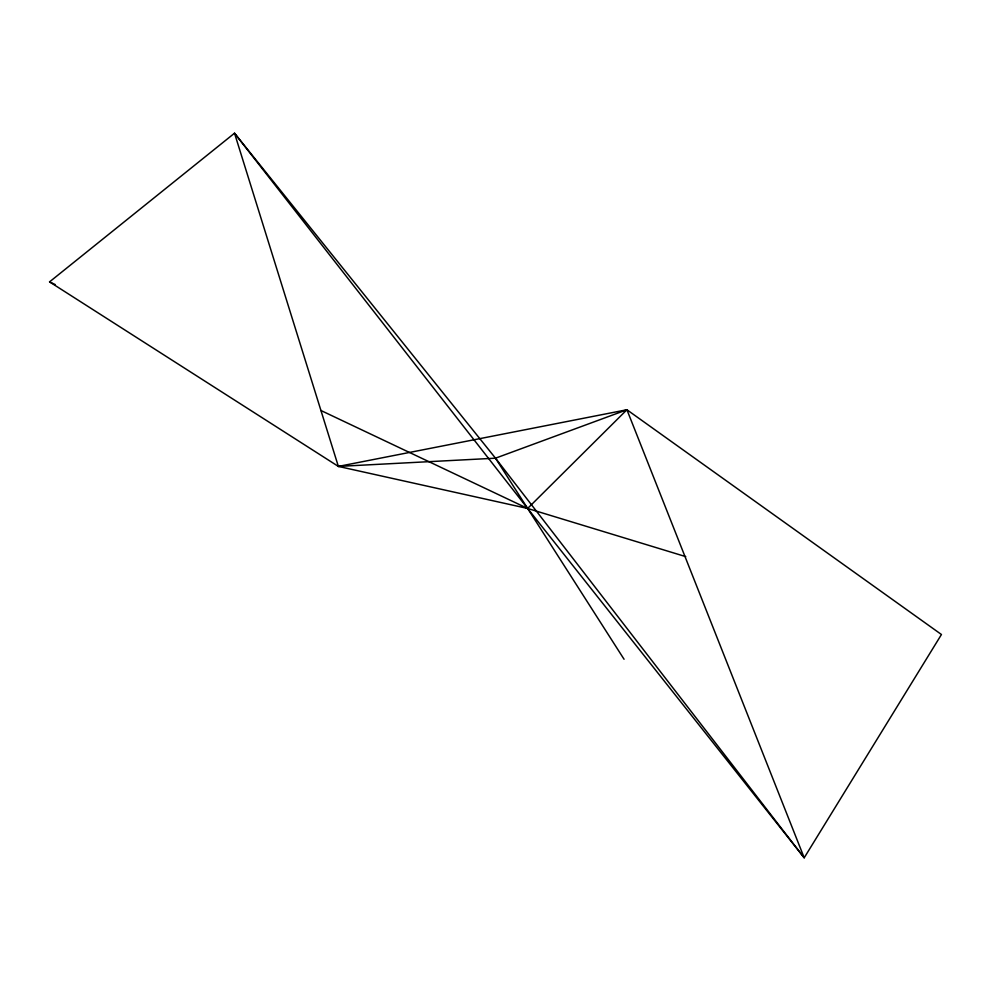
<?xml version="1.0" encoding="UTF-8"?>
<svg xmlns="http://www.w3.org/2000/svg" width="991" height="991" viewBox="0 0 991 991"><rect width="100%" height="100%" fill="white"/><g stroke="black" fill="none" stroke-linecap="round" stroke-linejoin="round"><path stroke-width="1.49" d="M626.919 409.754L527.633 508.457L338.365 466.414L49.55 281.878L234.52 133.203L495.5 458.189L804.197 857.797L941.45 634.513L626.919 409.754L338.365 466.414L234.52 133.203L527.633 508.457L804.197 857.797L626.919 409.754L495.5 458.189L338.365 466.414M685.772 556.632L527.633 508.457L320.75 410.41M49.55 281.878L55.137 284.528M495.5 458.189L624.057 659.25"/></g></svg>
